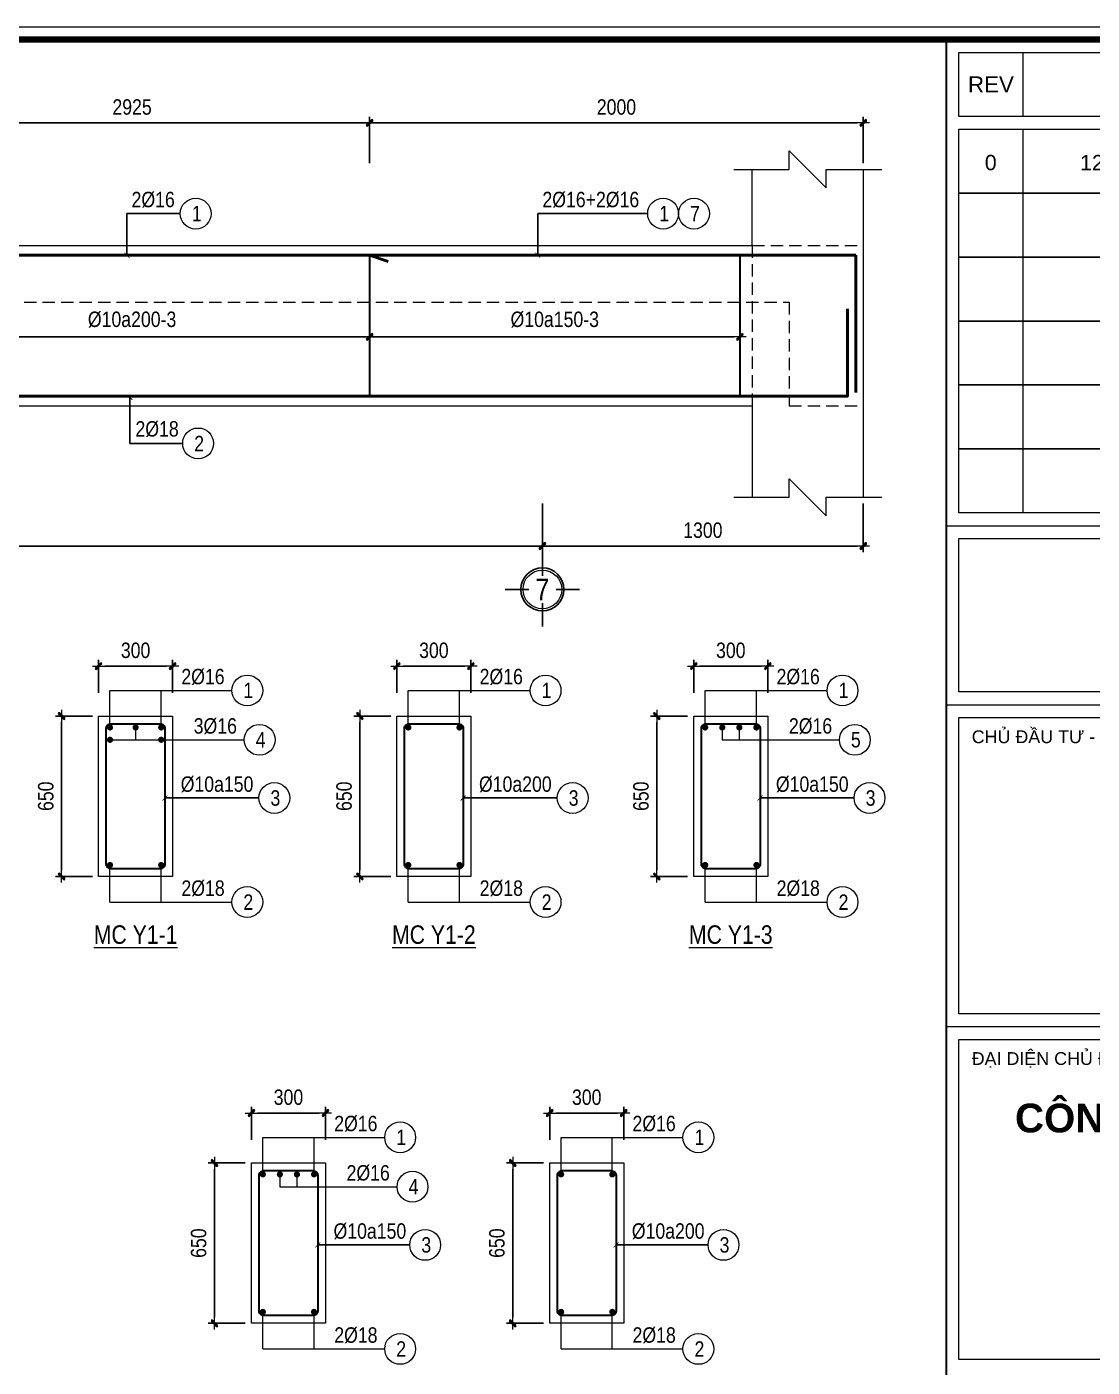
# Model space of a CAD drawing. Header units: millimetres. Extents: x 397144 to 8960116, y 345581 to 674207.
# Drawn here: x 5054950 to 5059266, y 658079 to 663512 of the extents above; entities that cross this region are included whole.
import ezdxf
from ezdxf.enums import TextEntityAlignment as Align

# ---------------------------------------------------------------- set-up
doc = ezdxf.new("R2010")
doc.units = ezdxf.units.MM
doc.header["$PDSIZE"] = -10
doc.linetypes.add('HIDDEN', pattern=[0.375, 0.25, -0.125])
doc.layers.get('0').update_dxf_attribs({"linetype": 'CONTINUOUS'})
doc.layers.get('Defpoints').update_dxf_attribs({"color": 12, "linetype": 'CONTINUOUS'})
for name, color, linetype, lineweight in [('2', 2, 'CONTINUOUS', 20), ('CDAI', 8, 'CONTINUOUS', 30), ('CTHEP', 2, 'CONTINUOUS', 50), ('DBAO', 3, 'CONTINUOUS', 20), ('DGIONG', 4, 'CONTINUOUS', 13), ('KTH', 150, 'CONTINUOUS', 5), ('Net khuat', 8, 'HIDDEN', 13), ('STICK', 1, 'CONTINUOUS', 9), ('TEXT', 7, 'CONTINUOUS', 15)]:
    doc.layers.add(name, color=color, linetype=linetype, lineweight=lineweight)
doc.layers.add('8', color=8, linetype='CONTINUOUS')
doc.styles.add('CHG_XX_Khung ten$0$A1 BORDER$0$ARIAL', font='arial.ttf')
doc.styles.add('CHG_XX_Khung ten$0$A1 BORDER$0$Title Block DD$0$ARIAL', font='arial.ttf')
doc.styles.add('CHG_XX_Khung ten$0$A1 BORDER$0$Title Block DD$0$Arial - Bold', font='arialbd.ttf', dxfattribs={"height": 2.5})
doc.styles.add('CHG_XX_Khung ten$0$arial', font='arial.ttf')
doc.styles.add('HELVECONDENSE', font='VHELVCN_0.TTF')
doc.styles.add('Star-HelCon', font='VHELVCN_0.TTF')
doc.styles.add('TTP-HelCon', font='VHELVCN_0.TTF')
doc.styles.add('VNI-HELVE-CONDENSE', font='VHELVCN_0.TTF')
doc.dimstyles.new('kc-25', dxfattribs={"dimtxt": 62.5, "dimasz": 20, "dimexe": 20, "dimexo": 50, "dimgap": 25, "dimtad": 3, "dimdec": 0, "dimzin": 0, "dimdsep": 46, "dimtxsty": 'VNI-HELVE-CONDENSE', "dimblk": 'DIM', "dimcen": 2.5, "dimclrd": 256, "dimclre": 154, "dimclrt": 7, "dimaunit": 1, "dimadec": 0, "dimazin": 0, "dimtfac": 1, "dimtdec": 0, "dimtix": 1, "dimtmove": 0, "dimatfit": 3, "dimldrblk": 'DOT', "dimfxl": 1, "dimtolj": 1, "dimtzin": 0, "dimarcsym": 0})
doc.dimstyles.new('TTP-25', dxfattribs={"dimscale": 25, "dimtxt": 2.5, "dimasz": 1, "dimexe": 1, "dimexo": 1, "dimgap": 0.09, "dimtad": 0, "dimdec": 4, "dimrnd": 5, "dimzin": 9, "dimdsep": 46, "dimtxsty": 'TTP-HelCon', "dimblk": 'Stick1', "dimcen": 0.09, "dimdle": 1.5, "dimclrd": 256, "dimclre": 256, "dimclrt": 7, "dimadec": 0, "dimazin": 0, "dimtfac": 1, "dimtdec": 4, "dimtmove": 0, "dimatfit": 3, "dimldrblk": '_ArchTick1', "dimfxl": 1, "dimtvp": 1, "dimtolj": 1, "dimtzin": 0, "dimarcsym": 0})

# ---------------------------------------------------------------- blocks, each defined once
blk = doc.blocks.new('Stick1')
at = {"layer": 'STICK'}
h = blk.add_hatch(color=256, dxfattribs=at)
edge = h.paths.add_edge_path()
edge.add_line((0.3, 0.5), (-0.5, -0.3))
edge.add_arc((-0.4, -0.4), 0.141, 135, 315)
edge.add_line((-0.3, -0.5), (0.5, 0.3))
edge.add_arc((0.4, 0.4), 0.141, 315, 495)
blk.add_line((1, 0), (-1, 0), dxfattribs=at)
blk.add_lwpolyline([(0.3, 0.5), (-0.5, -0.3, 1), (-0.3, -0.5), (0.5, 0.3, 1), (0.3, 0.5, 1)], format="xyb", dxfattribs=at)
blk = doc.blocks.new('*D98')
at = {"layer": 'Defpoints', "color": 0, "transparency": 16777216}
for p in [(5052614, 661605.7), (5057039, 661605.7), (5057039, 661407.7)]:
    blk.add_point(p, dxfattribs=at)
at = {"layer": 'KTH', "lineweight": -2, "transparency": 16777216}
for p, q in [((5052614, 661580.7), (5052614, 661382.7)), ((5057039, 661580.7), (5057039, 661382.7)), ((5052639, 661407.7), (5057014, 661407.7))]:
    blk.add_line(p, q, dxfattribs=at)
at = {"layer": 'KTH', "lineweight": -2, "transparency": 16777216, "xscale": 25, "yscale": 25, "zscale": 25, "rotation": 180}
blk.add_blockref('Stick1', (5052614, 661407.7), dxfattribs=at)
at = {"layer": 'KTH', "lineweight": -2, "transparency": 16777216, "xscale": 25, "yscale": 25, "zscale": 25}
blk.add_blockref('Stick1', (5057039, 661407.7), dxfattribs=at)
at = {"layer": 'KTH', "color": 7, "transparency": 16777216, "insert": (5054826.5, 661471.5), "char_height": 62.5, "attachment_point": 5, "style": 'TTP-HelCon'}
blk.add_mtext('\\A1;{\\C1;5425}', dxfattribs=at)
blk = doc.blocks.new('_ArchTick1')
at = {"color": 0, "const_width": 3.81}
blk.add_lwpolyline([(-12.7, -12.7), (12.7, 12.7)], dxfattribs=at)
blk = doc.blocks.new('*D99')
at = {"layer": 'Defpoints', "color": 0, "transparency": 16777216}
for p in [(5057039, 661605.7), (5058339, 661605.7), (5057039, 661407.7)]:
    blk.add_point(p, dxfattribs=at)
at = {"layer": 'KTH', "lineweight": -2, "transparency": 16777216}
for p, q in [((5057039, 661580.7), (5057039, 661382.7)), ((5058339, 661580.7), (5058339, 661382.7)), ((5058314, 661407.7), (5057064, 661407.7))]:
    blk.add_line(p, q, dxfattribs=at)
at = {"layer": 'KTH', "lineweight": -2, "transparency": 16777216, "xscale": 25, "yscale": 25, "zscale": 25, "rotation": 180}
blk.add_blockref('Stick1', (5057039, 661407.7), dxfattribs=at)
at = {"layer": 'KTH', "lineweight": -2, "transparency": 16777216, "xscale": 25, "yscale": 25, "zscale": 25}
blk.add_blockref('Stick1', (5058339, 661407.7), dxfattribs=at)
at = {"layer": 'KTH', "color": 7, "transparency": 16777216, "insert": (5057689, 661471.5), "char_height": 62.5, "attachment_point": 5, "style": 'TTP-HelCon'}
blk.add_mtext('\\A1;1300', dxfattribs=at)
blk = doc.blocks.new('*D103')
at = {"layer": 'Defpoints', "color": 0, "transparency": 16777216}
for p in [(5056339, 662395.7), (5057839, 662395.7), (5056339, 662255.6)]:
    blk.add_point(p, dxfattribs=at)
at = {"layer": 'KTH', "lineweight": -2, "transparency": 16777216}
for p, q in [((5056339, 662370.7), (5056339, 662230.6)), ((5057839, 662370.7), (5057839, 662230.6)), ((5057814, 662255.6), (5056364, 662255.6))]:
    blk.add_line(p, q, dxfattribs=at)
at = {"layer": 'KTH', "lineweight": -2, "transparency": 16777216, "xscale": 25, "yscale": 25, "zscale": 25, "rotation": 180}
blk.add_blockref('Stick1', (5056339, 662255.6), dxfattribs=at)
at = {"layer": 'KTH', "lineweight": -2, "transparency": 16777216, "xscale": 25, "yscale": 25, "zscale": 25}
blk.add_blockref('Stick1', (5057839, 662255.6), dxfattribs=at)
at = {"layer": 'KTH', "color": 7, "transparency": 16777216, "insert": (5057089, 662325.6), "char_height": 62.5, "attachment_point": 5, "style": 'TTP-HelCon'}
blk.add_mtext('\\A1;Þ10a150-3', dxfattribs=at)
blk = doc.blocks.new('DIM')
h = blk.add_hatch(color=1)
h.paths.add_polyline_path([(0.49, 0.29, 1), (0.29, 0.49), (-0.19, 0), (0.19, 0)])
h.paths.add_polyline_path([(0.19, 0), (-0.19, 0), (-0.49, -0.29, 1), (-0.29, -0.49)])
at = {"color": 9}
for p, q in [((-0.19, 0), (-1.5, 0)), ((0.19, 0), (1.5, 0))]:
    blk.add_line(p, q, dxfattribs=at)
at = {"color": 1}
for p, q in [((-0.49, -0.29), (0.29, 0.49)), ((-0.29, -0.49), (0.49, 0.29)), ((-0.19, 0), (0.19, 0))]:
    blk.add_line(p, q, dxfattribs=at)
blk.add_arc((-0.39, -0.39), 0.138, 135, 315, dxfattribs=at)
blk = doc.blocks.new('*D105')
at = {"layer": 'Defpoints', "color": 0, "transparency": 16777216}
for p in [(5058339, 663123), (5056339, 662934), (5058339, 662934)]:
    blk.add_point(p, dxfattribs=at)
at = {"layer": 'KTH', "lineweight": -2, "transparency": 16777216}
for p, q in [((5056339, 662959), (5056339, 663148)), ((5058339, 662959), (5058339, 663148)), ((5056364, 663123), (5058314, 663123))]:
    blk.add_line(p, q, dxfattribs=at)
at = {"layer": 'KTH', "lineweight": -2, "transparency": 16777216, "xscale": 25, "yscale": 25, "zscale": 25, "rotation": 180}
blk.add_blockref('Stick1', (5056339, 663123), dxfattribs=at)
at = {"layer": 'KTH', "lineweight": -2, "transparency": 16777216, "xscale": 25, "yscale": 25, "zscale": 25}
blk.add_blockref('Stick1', (5058339, 663123), dxfattribs=at)
at = {"layer": 'KTH', "color": 7, "transparency": 16777216, "insert": (5057339, 663186.9), "char_height": 62.5, "attachment_point": 5, "style": 'TTP-HelCon'}
blk.add_mtext('\\A1;2000', dxfattribs=at)
blk = doc.blocks.new('*D106')
at = {"layer": 'Defpoints', "color": 0, "transparency": 16777216}
for p in [(5056339, 663123), (5054414, 662934), (5056339, 662934)]:
    blk.add_point(p, dxfattribs=at)
at = {"layer": 'KTH', "lineweight": -2, "transparency": 16777216}
for p, q in [((5054414, 662959), (5054414, 663148)), ((5056339, 662959), (5056339, 663148)), ((5054439, 663123), (5056314, 663123))]:
    blk.add_line(p, q, dxfattribs=at)
at = {"layer": 'KTH', "lineweight": -2, "transparency": 16777216, "xscale": 25, "yscale": 25, "zscale": 25, "rotation": 180}
blk.add_blockref('Stick1', (5054414, 663123), dxfattribs=at)
at = {"layer": 'KTH', "lineweight": -2, "transparency": 16777216, "xscale": 25, "yscale": 25, "zscale": 25}
blk.add_blockref('Stick1', (5056339, 663123), dxfattribs=at)
at = {"layer": 'KTH', "color": 7, "transparency": 16777216, "insert": (5055376.5, 663186.9), "char_height": 62.5, "attachment_point": 5, "style": 'TTP-HelCon'}
blk.add_mtext('\\A1;{\\C1;2925}', dxfattribs=at)
blk = doc.blocks.new('*D107')
at = {"layer": 'Defpoints', "color": 0, "transparency": 16777216}
for p in [(5054414, 662395.7), (5056339, 662395.7), (5054414, 662255.6)]:
    blk.add_point(p, dxfattribs=at)
at = {"layer": 'KTH', "lineweight": -2, "transparency": 16777216}
for p, q in [((5054414, 662370.7), (5054414, 662230.6)), ((5056339, 662370.7), (5056339, 662230.6)), ((5056314, 662255.6), (5054439, 662255.6))]:
    blk.add_line(p, q, dxfattribs=at)
at = {"layer": 'KTH', "lineweight": -2, "transparency": 16777216, "xscale": 25, "yscale": 25, "zscale": 25, "rotation": 180}
blk.add_blockref('Stick1', (5054414, 662255.6), dxfattribs=at)
at = {"layer": 'KTH', "lineweight": -2, "transparency": 16777216, "xscale": 25, "yscale": 25, "zscale": 25}
blk.add_blockref('Stick1', (5056339, 662255.6), dxfattribs=at)
at = {"layer": 'KTH', "color": 7, "transparency": 16777216, "insert": (5055376.5, 662325.6), "char_height": 62.5, "attachment_point": 5, "style": 'TTP-HelCon'}
blk.add_mtext('\\A1;Þ10a200-3', dxfattribs=at)
blk = doc.blocks.new('dau truc')
blk.add_circle((0, 0), 180)
at = {"layer": '8'}
for p, q in [((0, 127), (0, 345)), ((-127, 0), (-345, 0)), ((345, 0), (127, 0)), ((0, -345), (0, -127))]:
    blk.add_line(p, q, dxfattribs=at)
blk.add_circle((0, 0), 200, dxfattribs=at)
at = {"layer": 'TEXT', "style": 'HELVECONDENSE'}
blk.add_attdef('A', text='', height=233, dxfattribs=at).set_placement((0, 0), align=Align.MIDDLE)
blk = doc.blocks.new('*D240')
at = {"layer": 'Defpoints', "color": 0, "ltscale": 500, "transparency": 16777216}
for p in [(5055240.7, 660920.9), (5055240.7, 660787.6), (5055540.7, 660787.6)]:
    blk.add_point(p, dxfattribs=at)
at = {"layer": 'KTH', "lineweight": -2, "ltscale": 500, "transparency": 16777216}
for p, q in [((5055240.7, 660812.6), (5055240.7, 660945.9)), ((5055515.7, 660920.9), (5055265.7, 660920.9)), ((5055540.7, 660812.6), (5055540.7, 660945.9))]:
    blk.add_line(p, q, dxfattribs=at)
at = {"layer": 'KTH', "lineweight": -2, "ltscale": 500, "transparency": 16777216, "xscale": 25, "yscale": 25, "zscale": 25, "rotation": 180}
blk.add_blockref('Stick1', (5055240.7, 660920.9), dxfattribs=at)
at = {"layer": 'KTH', "lineweight": -2, "ltscale": 500, "transparency": 16777216, "xscale": 25, "yscale": 25, "zscale": 25}
blk.add_blockref('Stick1', (5055540.7, 660920.9), dxfattribs=at)
at = {"layer": 'KTH', "color": 7, "ltscale": 500, "transparency": 16777216, "insert": (5055390.7, 660984.7), "char_height": 62.5, "attachment_point": 5, "style": 'TTP-HelCon'}
blk.add_mtext('\\A1;300', dxfattribs=at)
blk = doc.blocks.new('*D241')
at = {"layer": 'Defpoints', "color": 0, "ltscale": 500, "transparency": 16777216}
for p in [(5055240.7, 660718.6), (5055090.9, 660068.6), (5055240.7, 660068.6)]:
    blk.add_point(p, dxfattribs=at)
at = {"layer": 'KTH', "lineweight": -2, "ltscale": 500, "transparency": 16777216}
for p, q in [((5055215.7, 660718.6), (5055065.9, 660718.6)), ((5055090.9, 660693.6), (5055090.9, 660093.6)), ((5055215.7, 660068.6), (5055065.9, 660068.6))]:
    blk.add_line(p, q, dxfattribs=at)
at = {"layer": 'KTH', "lineweight": -2, "ltscale": 500, "transparency": 16777216, "xscale": 25, "yscale": 25, "zscale": 25}
for p, rotation in [((5055090.9, 660718.6), 90), ((5055090.9, 660068.6), 270)]:
    blk.add_blockref('Stick1', p, dxfattribs=dict(at, rotation=rotation))
at = {"layer": 'KTH', "color": 7, "ltscale": 500, "transparency": 16777216, "insert": (5055027.1, 660393.6), "char_height": 62.5, "attachment_point": 5, "rotation": 90, "style": 'TTP-HelCon'}
blk.add_mtext('\\A1;650', dxfattribs=at)
blk = doc.blocks.new('*D242')
at = {"layer": 'Defpoints', "color": 0, "ltscale": 500, "transparency": 16777216}
for p in [(5056449.2, 660920.9), (5056449.2, 660787.6), (5056749.2, 660787.6)]:
    blk.add_point(p, dxfattribs=at)
at = {"layer": 'KTH', "lineweight": -2, "ltscale": 500, "transparency": 16777216}
for p, q in [((5056449.2, 660812.6), (5056449.2, 660945.9)), ((5056724.2, 660920.9), (5056474.2, 660920.9)), ((5056749.2, 660812.6), (5056749.2, 660945.9))]:
    blk.add_line(p, q, dxfattribs=at)
at = {"layer": 'KTH', "lineweight": -2, "ltscale": 500, "transparency": 16777216, "xscale": 25, "yscale": 25, "zscale": 25, "rotation": 180}
blk.add_blockref('Stick1', (5056449.2, 660920.9), dxfattribs=at)
at = {"layer": 'KTH', "lineweight": -2, "ltscale": 500, "transparency": 16777216, "xscale": 25, "yscale": 25, "zscale": 25}
blk.add_blockref('Stick1', (5056749.2, 660920.9), dxfattribs=at)
at = {"layer": 'KTH', "color": 7, "ltscale": 500, "transparency": 16777216, "insert": (5056599.2, 660984.7), "char_height": 62.5, "attachment_point": 5, "style": 'TTP-HelCon'}
blk.add_mtext('\\A1;300', dxfattribs=at)
blk = doc.blocks.new('*D243')
at = {"layer": 'Defpoints', "color": 0, "ltscale": 500, "transparency": 16777216}
for p in [(5056449.2, 660718.6), (5056299.4, 660068.6), (5056449.2, 660068.6)]:
    blk.add_point(p, dxfattribs=at)
at = {"layer": 'KTH', "lineweight": -2, "ltscale": 500, "transparency": 16777216}
for p, q in [((5056424.2, 660718.6), (5056274.4, 660718.6)), ((5056299.4, 660693.6), (5056299.4, 660093.6)), ((5056424.2, 660068.6), (5056274.4, 660068.6))]:
    blk.add_line(p, q, dxfattribs=at)
at = {"layer": 'KTH', "lineweight": -2, "ltscale": 500, "transparency": 16777216, "xscale": 25, "yscale": 25, "zscale": 25}
for p, rotation in [((5056299.4, 660718.6), 90), ((5056299.4, 660068.6), 270)]:
    blk.add_blockref('Stick1', p, dxfattribs=dict(at, rotation=rotation))
at = {"layer": 'KTH', "color": 7, "ltscale": 500, "transparency": 16777216, "insert": (5056235.6, 660393.6), "char_height": 62.5, "attachment_point": 5, "rotation": 90, "style": 'TTP-HelCon'}
blk.add_mtext('\\A1;650', dxfattribs=at)
blk = doc.blocks.new('*D244')
at = {"layer": 'Defpoints', "color": 0, "ltscale": 500, "transparency": 16777216}
for p in [(5055860, 659109.4), (5055860, 658976.2), (5056160, 658976.2)]:
    blk.add_point(p, dxfattribs=at)
at = {"layer": 'KTH', "lineweight": -2, "ltscale": 500, "transparency": 16777216}
for p, q in [((5055860, 659001.2), (5055860, 659134.4)), ((5056160, 659001.2), (5056160, 659134.4)), ((5056135, 659109.4), (5055885, 659109.4))]:
    blk.add_line(p, q, dxfattribs=at)
at = {"layer": 'KTH', "lineweight": -2, "ltscale": 500, "transparency": 16777216, "xscale": 25, "yscale": 25, "zscale": 25, "rotation": 180}
blk.add_blockref('Stick1', (5055860, 659109.4), dxfattribs=at)
at = {"layer": 'KTH', "lineweight": -2, "ltscale": 500, "transparency": 16777216, "xscale": 25, "yscale": 25, "zscale": 25}
blk.add_blockref('Stick1', (5056160, 659109.4), dxfattribs=at)
at = {"layer": 'KTH', "color": 7, "ltscale": 500, "transparency": 16777216, "insert": (5056010, 659173.3), "char_height": 62.5, "attachment_point": 5, "style": 'TTP-HelCon'}
blk.add_mtext('\\A1;300', dxfattribs=at)
blk = doc.blocks.new('*D245')
at = {"layer": 'Defpoints', "color": 0, "ltscale": 500, "transparency": 16777216}
for p in [(5055860, 658907.2), (5055710.2, 658257.2), (5055860, 658257.2)]:
    blk.add_point(p, dxfattribs=at)
at = {"layer": 'KTH', "lineweight": -2, "ltscale": 500, "transparency": 16777216}
for p, q in [((5055835, 658907.2), (5055685.2, 658907.2)), ((5055710.2, 658882.2), (5055710.2, 658282.2)), ((5055835, 658257.2), (5055685.2, 658257.2))]:
    blk.add_line(p, q, dxfattribs=at)
at = {"layer": 'KTH', "lineweight": -2, "ltscale": 500, "transparency": 16777216, "xscale": 25, "yscale": 25, "zscale": 25}
for p, rotation in [((5055710.2, 658907.2), 90), ((5055710.2, 658257.2), 270)]:
    blk.add_blockref('Stick1', p, dxfattribs=dict(at, rotation=rotation))
at = {"layer": 'KTH', "color": 7, "ltscale": 500, "transparency": 16777216, "insert": (5055646.3, 658582.2), "char_height": 62.5, "attachment_point": 5, "rotation": 90, "style": 'TTP-HelCon'}
blk.add_mtext('\\A1;650', dxfattribs=at)
blk = doc.blocks.new('*D246')
at = {"layer": 'Defpoints', "color": 0, "ltscale": 500, "transparency": 16777216}
for p in [(5057068.5, 659109.4), (5057068.5, 658976.2), (5057368.5, 658976.2)]:
    blk.add_point(p, dxfattribs=at)
at = {"layer": 'KTH', "lineweight": -2, "ltscale": 500, "transparency": 16777216}
for p, q in [((5057068.5, 659001.2), (5057068.5, 659134.4)), ((5057368.5, 659001.2), (5057368.5, 659134.4)), ((5057343.5, 659109.4), (5057093.5, 659109.4))]:
    blk.add_line(p, q, dxfattribs=at)
at = {"layer": 'KTH', "lineweight": -2, "ltscale": 500, "transparency": 16777216, "xscale": 25, "yscale": 25, "zscale": 25, "rotation": 180}
blk.add_blockref('Stick1', (5057068.5, 659109.4), dxfattribs=at)
at = {"layer": 'KTH', "lineweight": -2, "ltscale": 500, "transparency": 16777216, "xscale": 25, "yscale": 25, "zscale": 25}
blk.add_blockref('Stick1', (5057368.5, 659109.4), dxfattribs=at)
at = {"layer": 'KTH', "color": 7, "ltscale": 500, "transparency": 16777216, "insert": (5057218.5, 659173.3), "char_height": 62.5, "attachment_point": 5, "style": 'TTP-HelCon'}
blk.add_mtext('\\A1;300', dxfattribs=at)
blk = doc.blocks.new('*D247')
at = {"layer": 'Defpoints', "color": 0, "ltscale": 500, "transparency": 16777216}
for p in [(5057068.5, 658907.2), (5056918.7, 658257.2), (5057068.5, 658257.2)]:
    blk.add_point(p, dxfattribs=at)
at = {"layer": 'KTH', "lineweight": -2, "ltscale": 500, "transparency": 16777216}
for p, q in [((5057043.5, 658907.2), (5056893.7, 658907.2)), ((5056918.7, 658882.2), (5056918.7, 658282.2)), ((5057043.5, 658257.2), (5056893.7, 658257.2))]:
    blk.add_line(p, q, dxfattribs=at)
at = {"layer": 'KTH', "lineweight": -2, "ltscale": 500, "transparency": 16777216, "xscale": 25, "yscale": 25, "zscale": 25}
for p, rotation in [((5056918.7, 658907.2), 90), ((5056918.7, 658257.2), 270)]:
    blk.add_blockref('Stick1', p, dxfattribs=dict(at, rotation=rotation))
at = {"layer": 'KTH', "color": 7, "ltscale": 500, "transparency": 16777216, "insert": (5056854.8, 658582.2), "char_height": 62.5, "attachment_point": 5, "rotation": 90, "style": 'TTP-HelCon'}
blk.add_mtext('\\A1;650', dxfattribs=at)
blk = doc.blocks.new('*D252')
at = {"layer": 'Defpoints', "color": 0, "ltscale": 500, "transparency": 16777216}
for p in [(5057652.2, 660920.9), (5057652.2, 660787.6), (5057952.2, 660787.6)]:
    blk.add_point(p, dxfattribs=at)
at = {"layer": 'KTH', "lineweight": -2, "ltscale": 500, "transparency": 16777216}
for p, q in [((5057652.2, 660812.6), (5057652.2, 660945.9)), ((5057927.2, 660920.9), (5057677.2, 660920.9)), ((5057952.2, 660812.6), (5057952.2, 660945.9))]:
    blk.add_line(p, q, dxfattribs=at)
at = {"layer": 'KTH', "lineweight": -2, "ltscale": 500, "transparency": 16777216, "xscale": 25, "yscale": 25, "zscale": 25, "rotation": 180}
blk.add_blockref('Stick1', (5057652.2, 660920.9), dxfattribs=at)
at = {"layer": 'KTH', "lineweight": -2, "ltscale": 500, "transparency": 16777216, "xscale": 25, "yscale": 25, "zscale": 25}
blk.add_blockref('Stick1', (5057952.2, 660920.9), dxfattribs=at)
at = {"layer": 'KTH', "color": 7, "ltscale": 500, "transparency": 16777216, "insert": (5057802.2, 660984.7), "char_height": 62.5, "attachment_point": 5, "style": 'TTP-HelCon'}
blk.add_mtext('\\A1;300', dxfattribs=at)
blk = doc.blocks.new('*D253')
at = {"layer": 'Defpoints', "color": 0, "ltscale": 500, "transparency": 16777216}
for p in [(5057652.2, 660718.6), (5057502.4, 660068.6), (5057652.2, 660068.6)]:
    blk.add_point(p, dxfattribs=at)
at = {"layer": 'KTH', "lineweight": -2, "ltscale": 500, "transparency": 16777216}
for p, q in [((5057627.2, 660718.6), (5057477.4, 660718.6)), ((5057502.4, 660693.6), (5057502.4, 660093.6)), ((5057627.2, 660068.6), (5057477.4, 660068.6))]:
    blk.add_line(p, q, dxfattribs=at)
at = {"layer": 'KTH', "lineweight": -2, "ltscale": 500, "transparency": 16777216, "xscale": 25, "yscale": 25, "zscale": 25}
for p, rotation in [((5057502.4, 660718.6), 90), ((5057502.4, 660068.6), 270)]:
    blk.add_blockref('Stick1', p, dxfattribs=dict(at, rotation=rotation))
at = {"layer": 'KTH', "color": 7, "ltscale": 500, "transparency": 16777216, "insert": (5057438.6, 660393.6), "char_height": 62.5, "attachment_point": 5, "rotation": 90, "style": 'TTP-HelCon'}
blk.add_mtext('\\A1;650', dxfattribs=at)
blk = doc.blocks.new('CHG_XX_Khung ten')
for p, q in [((687, 577), (687, 17)), ((687, 501), (824, 501)), ((687, 473), (824, 473)), ((687, 422.69), (824, 422.69))]:
    blk.add_line(p, q)
at = {"linetype": 'Continuous'}
for p, q in [((699, 575), (699, 565)), ((699, 563), (699, 503))]:
    blk.add_line(p, q, dxfattribs=at)
blk.add_lwpolyline([(15, 579), (826, 579), (826, 15), (15, 15)], close=True)
at = {"color": 4, "linetype": 'Continuous', "const_width": 1}
blk.add_lwpolyline([(17, 577), (824, 577), (824, 17), (17, 17)], close=True, dxfattribs=at)
at = {"linetype": 'Continuous'}
for points in [[(822, 565), (689, 565), (689, 575), (822, 575)], [(822, 553), (689, 553), (689, 563), (822, 563)], [(822, 543), (689, 543), (689, 553), (822, 553)], [(822, 533), (689, 533), (689, 543), (822, 543)], [(822, 523), (689, 523), (689, 533), (822, 533)], [(822, 513), (689, 513), (689, 523), (822, 523)], [(822, 503), (689, 503), (689, 513), (822, 513)], [(689, 499), (822, 499), (822, 475), (689, 475)], [(689, 471), (822, 471), (822, 424.69), (689, 424.69)]]:
    blk.add_lwpolyline(points, close=True, dxfattribs=at)
for s, height, style, p in [('REV', 2.5, 'CHG_XX_Khung ten$0$A1 BORDER$0$ARIAL', (694, 570)), ('0', 2.39, 'CHG_XX_Khung ten$0$arial', (693.97, 557.78)), ('12/08/2019', 2.389, 'CHG_XX_Khung ten$0$arial', (716.29, 557.78))]:
    blk.add_text(s, height=height, dxfattribs=dict(style=style)).set_placement(p, align=Align.MIDDLE_CENTER)
at = {"style": 'CHG_XX_Khung ten$0$A1 BORDER$0$Title Block DD$0$ARIAL'}
for s, p in [('CHỦ ĐẦU TƯ - CLIENT', (691, 468)), ('ĐẠI DIỆN CHỦ ĐẦU TƯ - ON BEHALF OF CLIENT ', (691, 417.69))]:
    blk.add_text(s, height=2, dxfattribs=at).set_placement(p, align=Align.MIDDLE_LEFT)
at = {"ltscale": 10, "insert": (755.91, 410.64), "char_height": 4.5, "width": 121.2929, "attachment_point": 2, "style": 'CHG_XX_Khung ten$0$A1 BORDER$0$Title Block DD$0$Arial - Bold', "bg_fill": 2}
blk.add_mtext('CÔNG TY CỔ PHẦN THIÊN PHÚC ĐIỀN', dxfattribs=at)
at = {"linetype": 'Continuous'}
blk.add_lwpolyline([(689, 420.69), (822, 420.69), (822, 370.62), (689, 370.62)], close=True, dxfattribs=at)

msp = doc.modelspace()

# ---------------------------------------------------------------- linework, layer by layer
at = {"layer": 'CDAI', "ltscale": 52.5}
for p, q in [((5056338.9612, 662586.65266), (5056338.9612, 662014.65266)), ((5057838.9612, 662586.65266), (5057838.9612, 662014.65266))]:
    msp.add_line(p, q, dxfattribs=at)
at = {"layer": 'CDAI', "ltscale": 0.8}
msp.add_lwpolyline([(5041305.03865, 663460.45642), (5058674.64408, 663460.45642), (5058674.64408, 648942.57726), (5041305.03865, 648942.57726)], close=True, dxfattribs=at)
at = {"layer": 'CDAI'}
for points in [[(5055290.73151, 660687.35692), (5055490.73151, 660687.35692, -0.4142135624), (5055509.48151, 660668.60692), (5055509.48151, 660118.60692, -0.4142135624), (5055490.73151, 660099.85692), (5055290.73151, 660099.85692, -0.4142135624), (5055271.98151, 660118.60692), (5055271.98151, 660668.60692, -0.4142135624)], [(5056499.23151, 660687.35692), (5056699.23151, 660687.35692, -0.4142135624), (5056717.98151, 660668.60692), (5056717.98151, 660118.60692, -0.4142135624), (5056699.23151, 660099.85692), (5056499.23151, 660099.85692, -0.4142135624), (5056480.48151, 660118.60692), (5056480.48151, 660668.60692, -0.4142135624)], [(5057702.23151, 660687.35692), (5057902.23151, 660687.35692, -0.4142135624), (5057920.98151, 660668.60692), (5057920.98151, 660118.60692, -0.4142135624), (5057902.23151, 660099.85692), (5057702.23151, 660099.85692, -0.4142135624), (5057683.48151, 660118.60692), (5057683.48151, 660668.60692, -0.4142135624)], [(5055909.99344, 658875.94775), (5056109.99344, 658875.94775, -0.4142135624), (5056128.74344, 658857.19775), (5056128.74344, 658307.19775, -0.4142135624), (5056109.99344, 658288.44775), (5055909.99344, 658288.44775, -0.4142135624), (5055891.24344, 658307.19775), (5055891.24344, 658857.19775, -0.4142135624)], [(5057118.49344, 658875.94775), (5057318.49344, 658875.94775, -0.4142135624), (5057337.24344, 658857.19775), (5057337.24344, 658307.19775, -0.4142135624), (5057318.49344, 658288.44775), (5057118.49344, 658288.44775, -0.4142135624), (5057099.74344, 658307.19775), (5057099.74344, 658857.19775, -0.4142135624)]]:
    msp.add_lwpolyline(points, format="xyb", close=True, dxfattribs=at)
at = {"layer": 'CTHEP'}
for p, q in [((5056413.9612, 662561.65266), (5056338.9612, 662586.65266)), ((5058308.9612, 662029.91405), (5058308.9612, 662586.65266))]:
    msp.add_line(p, q, dxfattribs=at)
for points in [[(5058308.9612, 662586.65266), (5042068.9612, 662586.65266)], [(5042149.85243, 662374.43561), (5042149.85243, 662014.65266), (5058274.61953, 662014.65266), (5058274.61953, 662368.9813)]]:
    msp.add_lwpolyline(points, dxfattribs=at)
at = {"layer": 'CTHEP', "const_width": 12.5}
for points in [[(5055280.73151, 660672.35692, 1), (5055293.23151, 660672.35692, 1)], [(5055384.48151, 660672.35692, 1), (5055396.98151, 660672.35692, 1)], [(5055488.23151, 660672.35692, 1), (5055500.73151, 660672.35692, 1)], [(5056489.23151, 660672.35692, 1), (5056501.73151, 660672.35692, 1)], [(5056696.73151, 660672.35692, 1), (5056709.23151, 660672.35692, 1)], [(5057692.23151, 660672.35692, 1), (5057704.73151, 660672.35692, 1)], [(5057761.39818, 660672.35692, 1), (5057773.89818, 660672.35692, 1)], [(5057830.56484, 660672.35692, 1), (5057843.06484, 660672.35692, 1)], [(5057899.73151, 660672.35692, 1), (5057912.23151, 660672.35692, 1)], [(5055280.73151, 660622.35692, 1), (5055293.23151, 660622.35692, 1)], [(5055488.23151, 660622.35692, 1), (5055500.73151, 660622.35692, 1)], [(5055280.73151, 660114.85692, 1), (5055293.23151, 660114.85692, 1)], [(5055488.23151, 660114.85692, 1), (5055500.73151, 660114.85692, 1)], [(5056489.23151, 660114.85692, 1), (5056501.73151, 660114.85692, 1)], [(5056696.73151, 660114.85692, 1), (5056709.23151, 660114.85692, 1)], [(5057692.23151, 660114.85692, 1), (5057704.73151, 660114.85692, 1)], [(5057899.73151, 660114.85692, 1), (5057912.23151, 660114.85692, 1)], [(5055899.99344, 658860.94775, 1), (5055912.49344, 658860.94775, 1)], [(5055969.16011, 658860.94775, 1), (5055981.66011, 658860.94775, 1)], [(5056038.32677, 658860.94775, 1), (5056050.82677, 658860.94775, 1)], [(5056107.49344, 658860.94775, 1), (5056119.99344, 658860.94775, 1)], [(5057108.49344, 658860.94775, 1), (5057120.99344, 658860.94775, 1)], [(5057315.99344, 658860.94775, 1), (5057328.49344, 658860.94775, 1)], [(5055899.99344, 658303.44775, 1), (5055912.49344, 658303.44775, 1)], [(5056107.49344, 658303.44775, 1), (5056119.99344, 658303.44775, 1)], [(5057108.49344, 658303.44775, 1), (5057120.99344, 658303.44775, 1)], [(5057315.99344, 658303.44775, 1), (5057328.49344, 658303.44775, 1)]]:
    msp.add_lwpolyline(points, format="xyb", close=True, dxfattribs=at)
at = {"layer": 'DBAO'}
for p, q in [((5057888.9612, 662625.65266), (5057888.9612, 662934.047)), ((5057888.9612, 661975.65266), (5057888.9612, 661605.65266))]:
    msp.add_line(p, q, dxfattribs=at)
for points in [[(5058338.96121, 662934.047), (5058338.96121, 662625.65266), (5058338.96121, 662625.65266), (5058338.96121, 661975.65266), (5058338.96121, 661975.65266), (5058338.96121, 661605.65266)], [(5052838.9612, 662625.65266), (5057888.9612, 662625.65266)], [(5052838.9612, 661975.65266), (5057888.9612, 661975.65266)]]:
    msp.add_lwpolyline(points, dxfattribs=at)
at = {"layer": 'DBAO', "flags": 128}
for points in [[(5055240.73151, 660718.60692), (5055540.73151, 660718.60692)], [(5055540.73151, 660718.60692), (5055540.73151, 660068.60692), (5055240.73151, 660068.60692), (5055240.73151, 660718.60692)], [(5056449.23151, 660718.60692), (5056749.23151, 660718.60692)], [(5056749.23151, 660718.60692), (5056749.23151, 660068.60692), (5056449.23151, 660068.60692), (5056449.23151, 660718.60692)], [(5057652.23151, 660718.60692), (5057952.23151, 660718.60692)], [(5057952.23151, 660718.60692), (5057952.23151, 660068.60692), (5057652.23151, 660068.60692), (5057652.23151, 660718.60692)], [(5055859.99344, 658907.19775), (5056159.99344, 658907.19775)], [(5056159.99344, 658907.19775), (5056159.99344, 658257.19775), (5055859.99344, 658257.19775), (5055859.99344, 658907.19775)], [(5057068.49344, 658907.19775), (5057368.49344, 658907.19775)], [(5057368.49344, 658907.19775), (5057368.49344, 658257.19775), (5057068.49344, 658257.19775), (5057068.49344, 658907.19775)]]:
    msp.add_lwpolyline(points, dxfattribs=at)
at = {"layer": 'DGIONG'}
for p, q in [((5055286.98151, 660672.35692), (5055286.98151, 660822.35692)), ((5055286.98151, 660822.35692), (5055780.73151, 660822.35692)), ((5055494.48151, 660672.35692), (5055494.48151, 660822.35692)), ((5056495.48151, 660672.35692), (5056495.48151, 660822.35692)), ((5056495.48151, 660822.35692), (5056989.23151, 660822.35692)), ((5056702.98151, 660672.35692), (5056702.98151, 660822.35692)), ((5057698.48151, 660672.35692), (5057698.48151, 660822.35692)), ((5057698.48151, 660822.35692), (5058192.23151, 660822.35692)), ((5057905.98151, 660672.35692), (5057905.98151, 660822.35692)), ((5055390.73151, 660672.35692), (5055390.73151, 660622.35692)), ((5057767.64818, 660672.35692), (5057767.64818, 660622.35692)), ((5057836.81484, 660672.35692), (5057836.81484, 660622.35692)), ((5055286.98151, 660622.35692), (5055830.73151, 660622.35692)), ((5057767.64818, 660622.35692), (5058242.23151, 660622.35692)), ((5055286.98151, 659964.85692), (5055286.98151, 660114.85692)), ((5055494.48151, 659964.85692), (5055494.48151, 660114.85692)), ((5056495.48151, 659964.85692), (5056495.48151, 660114.85692)), ((5056702.98151, 659964.85692), (5056702.98151, 660114.85692)), ((5057698.48151, 659964.85692), (5057698.48151, 660114.85692)), ((5057905.98151, 659964.85692), (5057905.98151, 660114.85692)), ((5055286.98151, 659964.85692), (5055780.73151, 659964.85692)), ((5056495.48151, 659964.85692), (5056989.23151, 659964.85692)), ((5057698.48151, 659964.85692), (5058192.23151, 659964.85692)), ((5055906.24344, 658860.94775), (5055906.24344, 659010.94775)), ((5055906.24344, 659010.94775), (5056399.99344, 659010.94775)), ((5056113.74344, 658860.94775), (5056113.74344, 659010.94775)), ((5057114.74344, 658860.94775), (5057114.74344, 659010.94775)), ((5057114.74344, 659010.94775), (5057608.49344, 659010.94775)), ((5057322.24344, 658860.94775), (5057322.24344, 659010.94775)), ((5055975.41011, 658860.94775), (5055975.41011, 658810.94775)), ((5056044.57677, 658860.94775), (5056044.57677, 658810.94775)), ((5055975.41011, 658810.94775), (5056449.99344, 658810.94775)), ((5055906.24344, 658153.44775), (5055906.24344, 658303.44775)), ((5056113.74344, 658153.44775), (5056113.74344, 658303.44775)), ((5057114.74344, 658153.44775), (5057114.74344, 658303.44775)), ((5057322.24344, 658153.44775), (5057322.24344, 658303.44775)), ((5055906.24344, 658153.44775), (5056399.99344, 658153.44775)), ((5057114.74344, 658153.44775), (5057608.49344, 658153.44775))]:
    msp.add_line(p, q, dxfattribs=at)
for points in [[(5057813.9612, 662934.047), (5058038.9612, 662934.047), (5058038.9612, 663009.047), (5058188.9612, 662859.047), (5058188.9612, 662934.047), (5058413.96121, 662934.047)], [(5057813.9612, 661605.65266), (5058038.9612, 661605.65266), (5058038.9612, 661680.65266), (5058188.9612, 661530.65266), (5058188.9612, 661605.65266), (5058413.96121, 661605.65266)]]:
    msp.add_lwpolyline(points, dxfattribs=at)
for centre in [(5055634.46043, 662755.16177), (5057528.01685, 662755.16177), (5057653.01685, 662755.16177), (5055643.9988, 661823.6084), (5055843.23151, 660822.35692), (5057051.73151, 660822.35692), (5058254.73151, 660822.35692), (5055893.23151, 660622.35692), (5058304.73151, 660622.35692), (5055952.87317, 660386.45896), (5057161.37317, 660386.45896), (5058364.37317, 660386.45896), (5055843.23151, 659964.85692), (5057051.73151, 659964.85692), (5058254.73151, 659964.85692), (5056462.49344, 659010.94775), (5057670.99344, 659010.94775), (5056512.49344, 658810.94775), (5056564.06494, 658575.04979), (5057772.56494, 658575.04979), (5056462.49344, 658153.44775), (5057670.99344, 658153.44775)]:
    msp.add_circle(centre, 62.5, dxfattribs=at)
at = {"layer": 'Net khuat', "ltscale": 200}
for q in [(5057888.9612, 661975.65266), (5058338.96121, 662625.65266)]:
    msp.add_line((5057888.9612, 662625.65266), q, dxfattribs=at)
msp.add_lwpolyline([(5042038.9612, 661975.65266), (5042038.9612, 661975.65266), (5042338.9612, 661975.65266), (5042338.9612, 662395.65266), (5058038.96121, 662395.65266), (5058038.96121, 661975.65266), (5058038.96121, 661975.65266), (5058338.96121, 661975.65266)], dxfattribs=at)

# ---------------------------------------------------------------- block references
at = {"layer": '2', "ltscale": 300}
ref = msp.add_blockref('dau truc', (5057038.9612, 661231.81026), dxfattribs=dict(at, xscale=0.4367131292819977, yscale=0.4367131292819977, zscale=0.4367131292819977))
ref.add_attrib('A', '7', dxfattribs={"layer": 'TEXT', "height": 87.5, "style": 'HELVECONDENSE'}).set_placement((5057038.9612, 661231.81026), align=Align.MIDDLE)

# ---------------------------------------------------------------- texts
at = {"layer": 'TEXT', "style": 'TTP-HelCon'}
for s, p in [('2Þ16', (5055374.33654, 662781.01472)), ('2Þ16+2Þ16', (5057039.01482, 662781.01472)), ('2Þ18', (5055390.19093, 661851.50546)), ('2Þ16', (5055576.18984, 660847.35692)), ('2Þ16', (5056784.68984, 660847.35692)), ('2Þ16', (5057987.68984, 660847.35692)), ('3Þ16', (5055626.18984, 660647.35692)), ('2Þ16', (5058037.68984, 660647.35692)), ('Þ10a150', (5055573.41572, 660411.45896)), ('Þ10a200', (5056781.91572, 660411.45896)), ('Þ10a150', (5057984.91572, 660411.45896)), ('2Þ18', (5055576.45518, 659989.85692)), ('2Þ18', (5056784.95518, 659989.85692)), ('2Þ18', (5057987.95518, 659989.85692)), ('2Þ16', (5056195.45177, 659035.94775)), ('2Þ16', (5057403.95177, 659035.94775)), ('2Þ16', (5056245.45177, 658835.94775)), ('Þ10a150', (5056192.67765, 658600.04979)), ('Þ10a200', (5057401.17765, 658600.04979)), ('2Þ18', (5056195.71711, 658178.44775)), ('2Þ18', (5057404.21711, 658178.44775))]:
    msp.add_text(s, height=62.5, dxfattribs=at).set_placement(p)
at = {"layer": 'TEXT', "style": 'Star-HelCon'}
for s, p in [('1', (5055638.6271, 662755.16177)), ('1', (5057532.18351, 662755.16177)), ('7', (5057657.18351, 662755.16177)), ('2', (5055648.16547, 661823.6084)), ('1', (5055847.39818, 660822.35692)), ('1', (5057055.89818, 660822.35692)), ('1', (5058258.89818, 660822.35692)), ('4', (5055897.39818, 660622.35692)), ('5', (5058308.89818, 660622.35692)), ('3', (5055957.03984, 660386.45896)), ('3', (5057165.53984, 660386.45896)), ('3', (5058368.53984, 660386.45896)), ('2', (5055847.39818, 659964.85692)), ('2', (5057055.89818, 659964.85692)), ('2', (5058258.89818, 659964.85692)), ('1', (5056466.66011, 659010.94775)), ('1', (5057675.16011, 659010.94775)), ('4', (5056516.66011, 658810.94775)), ('3', (5056568.23161, 658575.04979)), ('3', (5057776.73161, 658575.04979)), ('2', (5056466.66011, 658153.44775)), ('2', (5057675.16011, 658153.44775))]:
    msp.add_text(s, height=62.5, dxfattribs=at).set_placement(p, align=Align.MIDDLE)
at = {"layer": 'TEXT', "style": 'TTP-HelCon'}
for s, p in [('%%UMC Y1-1', (5055390.73151, 659795.31338)), ('%%UMC Y1-2', (5056599.23151, 659795.31338)), ('%%UMC Y1-3', (5057802.23151, 659795.31338))]:
    msp.add_text(s, height=75, dxfattribs=at).set_placement(p, align=Align.CENTER)

# ---------------------------------------------------------------- dimensions: what is measured, and where the dimension line sits
at = {"layer": 'KTH'}
for base, p1, p2, text, picture, middle in [((5056338.9612, 663123.047), (5054413.9612, 662934.047), (5056338.9612, 662934.047), '{\\C1;2925}', '*D106', (5055376.4612, 663186.88034)), ((5054413.9612, 662255.63948), (5056338.9612, 662395.65266), (5054413.9612, 662395.65266), 'Þ10a200-3', '*D107', (5055376.4612, 662325.55615)), ((5056338.9612, 662255.63948), (5057838.9612, 662395.65266), (5056338.9612, 662395.65266), 'Þ10a150-3', '*D103', (5057088.9612, 662325.55615)), ((5057038.9612, 661407.67479), (5052613.9612, 661605.65266), (5057038.9612, 661605.65266), '{\\C1;5425}', '*D98', (5054826.4612, 661471.50813))]:
    dim = msp.add_linear_dim(base=base, p1=p1, p2=p2, angle=180, text=text, dimstyle='TTP-25', override={"dimtmove": 1}, dxfattribs=at)
    dim.commit()
    dim.dimension.update_dxf_attribs({"geometry": picture, "text_midpoint": middle})
dim = msp.add_linear_dim(base=(5058338.9612, 663123.047), p1=(5056338.9612, 662934.047), p2=(5058338.9612, 662934.047), angle=180, dimstyle='TTP-25', override={"dimtmove": 1}, dxfattribs=at)
dim.commit()
dim.dimension.update_dxf_attribs({"geometry": '*D105', "text_midpoint": (5057338.9612, 663186.88034)})
dim = msp.add_linear_dim(base=(5057038.9612, 661407.67479), p1=(5058338.96121, 661605.65266), p2=(5057038.9612, 661605.65266), dimstyle='TTP-25', override={"dimtmove": 1}, dxfattribs=at)
dim.commit()
dim.dimension.update_dxf_attribs({"geometry": '*D99', "text_midpoint": (5057688.9612, 661471.50813)})
at = {"layer": 'KTH', "ltscale": 500}
for base, p1, p2, picture, middle in [((5055240.73151, 660920.85692), (5055540.73151, 660787.61887), (5055240.73151, 660787.61887), '*D240', (5055390.73151, 660984.69025)), ((5056449.23151, 660920.85692), (5056749.23151, 660787.61887), (5056449.23151, 660787.61887), '*D242', (5056599.23151, 660984.69025)), ((5057652.23151, 660920.85692), (5057952.23151, 660787.61887), (5057652.23151, 660787.61887), '*D252', (5057802.23151, 660984.69025)), ((5055859.99344, 659109.44775), (5056159.99344, 658976.2097), (5055859.99344, 658976.2097), '*D244', (5056009.99344, 659173.28108)), ((5057068.49344, 659109.44775), (5057368.49344, 658976.2097), (5057068.49344, 658976.2097), '*D246', (5057218.49344, 659173.28108))]:
    dim = msp.add_linear_dim(base=base, p1=p1, p2=p2, dimstyle='TTP-25', override={"dimtxsty": 'TTP-HelCon'}, dxfattribs=at)
    dim.commit()
    dim.dimension.update_dxf_attribs({"geometry": picture, "text_midpoint": middle})
for base, p1, p2, picture, middle in [((5055090.8987, 660068.60692), (5055240.73151, 660718.60692), (5055240.73151, 660068.60692), '*D241', (5055027.06536, 660393.60692)), ((5056299.3987, 660068.60692), (5056449.23151, 660718.60692), (5056449.23151, 660068.60692), '*D243', (5056235.56536, 660393.60692)), ((5057502.3987, 660068.60692), (5057652.23151, 660718.60692), (5057652.23151, 660068.60692), '*D253', (5057438.56536, 660393.60692)), ((5055710.16063, 658257.19775), (5055859.99344, 658907.19775), (5055859.99344, 658257.19775), '*D245', (5055646.32729, 658582.19775)), ((5056918.66063, 658257.19775), (5057068.49344, 658907.19775), (5057068.49344, 658257.19775), '*D247', (5056854.82729, 658582.19775))]:
    dim = msp.add_linear_dim(base=base, p1=p1, p2=p2, angle=90, dimstyle='TTP-25', override={"dimtxsty": 'TTP-HelCon'}, dxfattribs=at)
    dim.commit()
    dim.dimension.update_dxf_attribs({"geometry": picture, "text_midpoint": middle})

# ---------------------------------------------------------------- leaders
at = {"layer": 'DGIONG'}
for points in [[(5055355.82477, 662586.65266), (5055355.82451, 662755.16177), (5055571.96043, 662755.16177)], [(5057020.50306, 662586.65266), (5057020.50279, 662755.16177), (5057465.51685, 662755.16177)], [(5055367.17916, 662010.65266), (5055367.1789, 661823.6084), (5055581.4988, 661823.6084)], [(5055509.48151, 660386.45896), (5055890.37317, 660386.45896)], [(5056717.98151, 660386.45896), (5057098.87317, 660386.45896)], [(5057920.98151, 660386.45896), (5058301.87317, 660386.45896)], [(5056128.74344, 658575.04979), (5056501.56494, 658575.04979)], [(5057337.24344, 658575.04979), (5057710.06494, 658575.04979)]]:
    msp.add_leader(points, dimstyle='kc-25', override={"dimtad": 0, "dimldrblk": 'ArchTick', "dimfxl": 100, "dimarcsym": 1}, dxfattribs=at)

# ---------------------------------------------------------------- next in the draw order: block references
at = {"layer": 'KTH', "ltscale": 0.8, "xscale": 25.92478421702978, "yscale": 25.92478421702978, "zscale": 25.92478421702978}
msp.add_blockref('CHG_XX_Khung ten', (5040864.31732, 648501.85593), dxfattribs=at)

doc.saveas('drawing.dxf')
